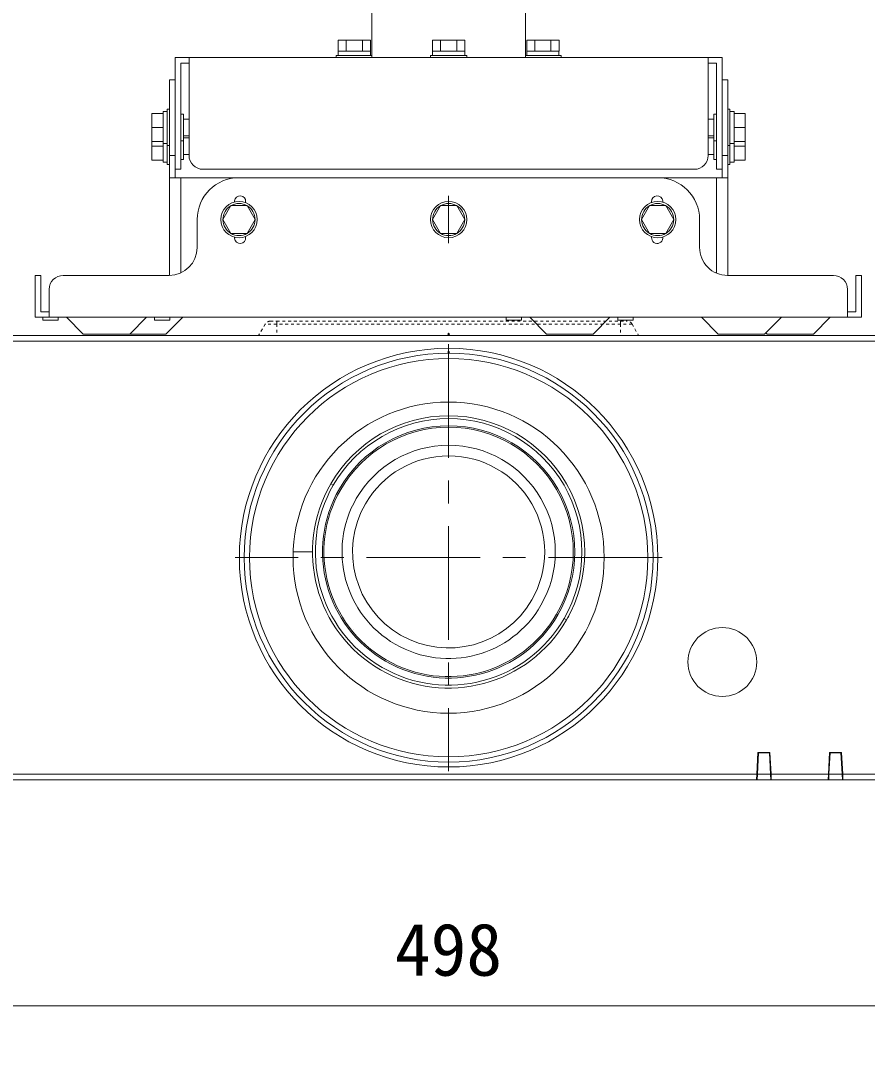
# Model space of a CAD drawing. Units: millimetres, scale not verified. Extents: x -63 to 62, y -56 to 57.
# Drawn here: x -40.58 to -11.05, y -10.28 to 26.08 of the extents above; entities that cross this region are included whole.
import ezdxf
from ezdxf.enums import TextEntityAlignment as Align

# ---------------------------------------------------------------- set-up
doc = ezdxf.new("R2010")
doc.units = ezdxf.units.MM
doc.header["$LTSCALE"] = 0.125
doc.header["$PDMODE"] = 32
doc.header["$PDSIZE"] = 0.0625
doc.linetypes.add('USER2', pattern=[50.8, 31.75, -6.35, 6.35, -6.35])
doc.linetypes.add('USER3', pattern=[1.4, 0.7, -0.7])
for name, color, linetype, lineweight in [('0-0_0', 7, 'Continuous', 18), ('0-4_GAIKEI', 7, 'Continuous', 18), ('0-5_SUNPO', 7, 'Continuous', 18), ('0-7_KIJUN', 7, 'USER2', 18), ('0-8_S1', 1, 'Continuous', 18)]:
    doc.layers.add(name, color=color, linetype=linetype, lineweight=lineweight)
doc.layers.add('0-1_DEFPOINTS', color=7, linetype='Continuous')
doc.styles.add('ＭＳ ゴシック', font='')
doc.styles.get('ＭＳ ゴシック').set_extended_font_data('MS Gothic')

# ---------------------------------------------------------------- blocks, each defined once
blk = doc.blocks.new('_OPEN30')
at = {"layer": '0-0_0'}
blk.add_line((0, 0), (-1, 0), dxfattribs=at)
blk.add_lwpolyline([(-1, 0.26795), (0, 0), (-1, -0.26795)], dxfattribs=at)
blk = doc.blocks.new('D7')
at = {"layer": '0-1_DEFPOINTS'}
for p in [(-53.7956, -0.8979), (-3.9956, -0.8979), (-53.7956, -8.8979)]:
    blk.add_point(p, dxfattribs=at)
at = {"layer": '0-5_SUNPO'}
for p, q in [((-53.7956, -2.8979), (-53.7956, -10.8979)), ((-3.9956, -2.8979), (-3.9956, -10.8979)), ((-5.9956, -8.8979), (-51.7956, -8.8979))]:
    blk.add_line(p, q, dxfattribs=at)
at = {"layer": '0-5_SUNPO', "xscale": 2, "yscale": 2, "rotation": 180}
blk.add_blockref('_OPEN30', (-53.7956, -8.8979), dxfattribs=at)
at = {"layer": '0-5_SUNPO', "xscale": 2, "yscale": 2}
blk.add_blockref('_OPEN30', (-3.9956, -8.8979), dxfattribs=at)
at = {"layer": '0-5_SUNPO', "style": 'ＭＳ ゴシック'}
blk.add_text('498', height=1.833, dxfattribs=at).set_placement((-30.7706, -8.3979), align=Align.BOTTOM_LEFT)

msp = doc.modelspace()

# ---------------------------------------------------------------- linework, layer by layer
at = {"layer": '0-4_GAIKEI', "color": 1, "linetype": 'USER3'}
for p, q in [((-32.0495, 15.5012), (-32.2804, 15.1011)), ((-31.6509, 15.5012), (-31.6509, 15.6012)), ((-31.6509, 15.5012), (-31.6509, 15.1012)), ((-19.6509, 15.5012), (-19.6509, 15.6012)), ((-19.2523, 15.5012), (-19.6509, 15.5012)), ((-19.6509, 15.5012), (-19.6509, 15.1012)), ((-19.2523, 15.5012), (-19.0213, 15.1012))]:
    msp.add_line(p, q, dxfattribs=at)
at = {"layer": '0-4_GAIKEI'}
for p, q in [((-48.3109, 15.1012), (-2.9909, 15.1012)), ((-14.4104, -0.3488), (-14.3937, -0.3488)), ((-14.4113, -0.3988), (-14.8898, -0.3988)), ((-11.9113, -0.3988), (-12.3898, -0.3988))]:
    msp.add_line(p, q, dxfattribs=at)
at = {"layer": '0-4_GAIKEI', "color": 1}
for p, q in [((-2.9909, 14.9012), (-48.3109, 14.9012)), ((-29.6779, 9.8762), (-29.7645, 9.9262)), ((-21.9635, 10.1432), (-21.9644, 10.1425)), ((-30.4009, 7.5545), (-31.0721, 7.5545)), ((-21.8404, 5.3512), (-21.8837, 5.3762)), ((-21.5372, 5.1762), (-21.6239, 5.2262)), ((-28.9807, 4.8337), (-28.98, 4.8342)), ((-14.8405, 0.5412), (-14.8793, -0.1988)), ((-14.8405, 0.5412), (-14.8614, 0.5412)), ((-14.8609, 0.5511), (-14.4409, 0.5511)), ((-14.8402, 0.5511), (-14.8405, 0.5412)), ((-14.4605, 0.5412), (-14.8405, 0.5412)), ((-14.4217, -0.1988), (-14.4605, 0.5412)), ((-14.4605, 0.5412), (-14.4403, 0.5412)), ((-12.3405, 0.5412), (-12.3793, -0.1988)), ((-12.3614, 0.5412), (-12.3405, 0.5412)), ((-12.3609, 0.5511), (-11.9409, 0.5511)), ((-11.9605, 0.5412), (-12.3405, 0.5412)), ((-11.9217, -0.1988), (-11.9605, 0.5412)), ((-11.9605, 0.5412), (-11.9403, 0.5412)), ((-48.3109, -0.1989), (-14.9002, -0.1989)), ((-14.8924, -0.2488), (-14.9028, -0.2488)), ((-14.8898, -0.3988), (-14.895, -0.1001)), ((-14.8898, -0.3988), (-14.8793, -0.1988)), ((-14.8793, -0.1988), (-14.4217, -0.1988)), ((-14.4217, -0.1988), (-14.4113, -0.3988)), ((-14.4062, -0.11), (-14.4113, -0.3988)), ((-14.4016, -0.1989), (-12.4002, -0.1989)), ((-12.3819, -0.2488), (-12.4028, -0.2488)), ((-12.3898, -0.3988), (-12.395, -0.1001)), ((-12.3898, -0.3988), (-12.3793, -0.1988)), ((-12.3793, -0.1988), (-11.9217, -0.1988)), ((-11.9217, -0.1988), (-11.9113, -0.3988)), ((-11.9062, -0.11), (-11.9113, -0.3988)), ((-11.9016, -0.1989), (-9.9002, -0.1989))]:
    msp.add_line(p, q, dxfattribs=at)
at = {"layer": '0-4_GAIKEI', "color": 1, "linetype": 'USER3'}
for points in [[(-19.6509, 15.5012), (-31.6509, 15.5012), (-32.0495, 15.5012)], [(-31.8763, 15.6012), (-31.6509, 15.6012), (-19.6509, 15.6012), (-19.4255, 15.6012)]]:
    msp.add_lwpolyline(points, dxfattribs=at)
at = {"layer": '0-4_GAIKEI', "color": 1}
for points in [[(-14.9106, -0.3989), (-14.9002, -0.1989), (-14.8609, 0.5511)], [(-14.4409, 0.5512), (-14.4016, -0.1989), (-14.3911, -0.3988)], [(-12.4107, -0.3989), (-12.4002, -0.1989), (-12.3609, 0.5511)], [(-11.9409, 0.5512), (-11.9016, -0.1988), (-11.8911, -0.3989)]]:
    msp.add_lwpolyline(points, dxfattribs=at)
at = {"layer": '0-4_GAIKEI'}
for points in [[(-14.8898, -0.3989), (-14.9107, -0.3989), (-48.3109, -0.3989)], [(-12.3898, -0.3989), (-12.4107, -0.3989), (-14.3911, -0.3989), (-14.4113, -0.3989)], [(-9.8898, -0.3989), (-9.9107, -0.3989), (-11.8911, -0.3989), (-11.9113, -0.3989)]]:
    msp.add_lwpolyline(points, dxfattribs=at)
at = {"layer": '0-4_GAIKEI', "color": 1}
for centre, radius in [((-25.6509, 7.3512), 7.3018), ((-25.6509, 7.3512), 7.1325), ((-25.6509, 7.3512), 6.95), ((-25.6509, 7.3512), 5.4268), ((-16.1009, 3.7111), 1.2024)]:
    msp.add_circle(centre, radius, dxfattribs=at)
at = {"layer": '0-4_GAIKEI', "color": 1, "linetype": 'USER3'}
for centre, start, end in [((-31.8763, 15.4012), 90, 149.99999), ((-19.4255, 15.4012), 29.99996, 90)]:
    msp.add_arc(centre, 0.2, start, end, dxfattribs=at)
at = {"layer": '0-4_GAIKEI', "color": 1}
for centre, radius, start, end in [((-25.6509, 7.5512), 4.75, 329.99997, 149.99999), ((-25.6509, 7.5512), 4.65, 329.99997, 149.99999), ((-25.6509, 7.5512), 4.4, 329.99997, 149.99999), ((-25.6509, 7.5512), 4.35, 329.99997, 149.99999), ((-25.6509, 7.5512), 3.72, 329.99997, 149.99999), ((-25.6509, 7.5512), 3.3512, 329.99997, 149.99999), ((-25.6509, 7.5512), 4.75, 150, 329.99997), ((-25.6509, 7.5512), 4.65, 150, 329.99997), ((-25.6509, 7.5512), 4.4, 150, 329.99997), ((-25.6509, 7.5512), 4.35, 150, 329.99997), ((-25.6509, 7.5512), 3.72, 150, 329.99997), ((-25.6509, 7.5512), 3.3512, 150, 329.99997), ((-21.5288, 5.3234), 0.0712, 306.25665, 359.99996)]:
    msp.add_arc(centre, radius, start, end, dxfattribs=at)
at = {"layer": '0-7_KIJUN'}
for p, q in [((-25.6509, 14.8012), (-25.6509, -0.0988)), ((-18.2009, 7.3512), (-33.1009, 7.3511))]:
    msp.add_line(p, q, dxfattribs=at)
at = {"layer": '0-8_S1'}
for p, q in [((-28.3291, 26.8381), (-28.3291, 24.7929)), ((-22.9727, 24.7929), (-22.9727, 26.8381)), ((-29.2213, 25.4064), (-29.5024, 25.4064)), ((-29.5024, 25.0169), (-29.5024, 25.4064)), ((-28.6591, 25.4064), (-29.2213, 25.4064)), ((-29.2213, 25.0169), (-29.2213, 25.4064)), ((-28.3779, 25.4064), (-28.6591, 25.4064)), ((-28.6591, 25.4064), (-28.6591, 25.0169)), ((-28.3779, 25.0169), (-28.3779, 25.4064)), ((-25.932, 25.4064), (-26.2132, 25.4064)), ((-26.2132, 25.0169), (-26.2132, 25.4064)), ((-25.3697, 25.4064), (-25.932, 25.4064)), ((-25.932, 25.0169), (-25.932, 25.4064)), ((-25.0886, 25.4064), (-25.3697, 25.4064)), ((-25.3697, 25.4064), (-25.3697, 25.0169)), ((-25.0886, 25.0169), (-25.0886, 25.4064)), ((-22.6427, 25.4064), (-22.9238, 25.4064)), ((-22.9238, 25.0169), (-22.9238, 25.4064)), ((-22.0804, 25.4064), (-22.6427, 25.4064)), ((-22.6427, 25.0169), (-22.6427, 25.4064)), ((-21.7993, 25.4064), (-22.0804, 25.4064)), ((-22.0804, 25.4064), (-22.0804, 25.0169)), ((-21.7993, 25.0169), (-21.7993, 25.4064)), ((-35.1951, 24.0138), (-35.1951, 24.7929)), ((-34.7081, 24.7929), (-34.7081, 21.3843)), ((-28.3291, 24.8708), (-29.5732, 24.8708)), ((-29.5732, 24.8708), (-29.5732, 24.7929)), ((-29.5024, 25.0169), (-29.5001, 25.0169)), ((-29.5002, 25.0169), (-29.5002, 24.8708)), ((-29.2236, 25.0169), (-29.5001, 25.0169)), ((-29.2236, 25.0169), (-29.2213, 25.0169)), ((-29.2213, 25.0169), (-29.2167, 25.0169)), ((-28.6637, 25.0169), (-29.2167, 25.0169)), ((-28.6637, 25.0169), (-28.6591, 25.0169)), ((-28.6591, 25.0169), (-28.6567, 25.0169)), ((-28.3803, 25.0169), (-28.6567, 25.0169)), ((-28.3803, 25.0169), (-28.3779, 25.0169)), ((-28.3802, 25.0169), (-28.3802, 24.8708)), ((-25.0178, 24.8708), (-26.2839, 24.8708)), ((-26.2839, 24.8708), (-26.2839, 24.7929)), ((-26.2132, 25.0169), (-26.2109, 25.0169)), ((-25.9344, 25.0169), (-26.2109, 25.0169)), ((-26.2109, 25.0169), (-26.2109, 24.8708)), ((-25.9344, 25.0169), (-25.932, 25.0169)), ((-25.932, 25.0169), (-25.9274, 25.0169)), ((-25.3744, 25.0169), (-25.9274, 25.0169)), ((-25.3744, 25.0169), (-25.3697, 25.0169)), ((-25.3697, 25.0169), (-25.3674, 25.0169)), ((-25.0909, 25.0169), (-25.3674, 25.0169)), ((-25.0909, 25.0169), (-25.0909, 24.8708)), ((-25.0909, 25.0169), (-25.0886, 25.0169)), ((-25.0178, 24.8708), (-25.0178, 24.7929)), ((-21.7285, 24.8708), (-22.9727, 24.8708)), ((-22.9238, 25.0169), (-22.9215, 25.0169)), ((-22.645, 25.0169), (-22.9215, 25.0169)), ((-22.9215, 25.0169), (-22.9215, 24.8708)), ((-22.645, 25.0169), (-22.6427, 25.0169)), ((-22.6427, 25.0169), (-22.6381, 25.0169)), ((-22.0851, 25.0169), (-22.6381, 25.0169)), ((-22.0851, 25.0169), (-22.0804, 25.0169)), ((-22.0804, 25.0169), (-22.0781, 25.0169)), ((-21.8016, 25.0169), (-22.0781, 25.0169)), ((-21.8016, 25.0169), (-21.8016, 24.8708)), ((-21.8016, 25.0169), (-21.7993, 25.0169)), ((-21.7285, 24.8708), (-21.7285, 24.7929)), ((-16.5937, 21.3843), (-16.5937, 24.7929)), ((-16.1067, 24.7929), (-16.1067, 24.0138)), ((-35.3898, 24.0138), (-35.1951, 24.0138)), ((-16.1067, 24.0138), (-15.9119, 24.0138)), ((-35.6138, 22.9181), (-35.6138, 22.8451)), ((-35.4677, 22.9181), (-35.6138, 22.9181)), ((-35.4677, 22.9912), (-35.4677, 22.3582)), ((-35.3898, 22.9912), (-35.4677, 22.9912)), ((-15.834, 22.9912), (-15.9119, 22.9912)), ((-15.834, 21.7251), (-15.834, 22.9912)), ((-15.688, 22.9181), (-15.834, 22.9181)), ((-15.688, 22.8451), (-15.688, 22.9181)), ((-36.0034, 22.8451), (-36.0034, 22.3582)), ((-35.6138, 22.8451), (-36.0034, 22.8451)), ((-35.6138, 22.8411), (-35.6138, 22.8451)), ((-35.6138, 22.8411), (-35.6138, 22.3621)), ((-34.9028, 22.8208), (-35.0003, 22.8208)), ((-34.7081, 22.6503), (-34.9028, 22.6503)), ((-16.3989, 22.6503), (-16.5937, 22.6503)), ((-16.3015, 22.8208), (-16.3989, 22.8208)), ((-15.688, 22.8451), (-15.2984, 22.8451)), ((-15.688, 22.8451), (-15.688, 22.8411)), ((-15.688, 22.3621), (-15.688, 22.8411)), ((-15.2984, 22.3581), (-15.2984, 22.8451)), ((-36.0034, 22.3582), (-36.0034, 21.8712)), ((-35.6138, 22.3582), (-36.0034, 22.3582)), ((-35.6138, 22.3582), (-35.6138, 22.3621)), ((-35.6138, 22.3542), (-35.6138, 22.3582)), ((-35.6138, 22.3542), (-35.6138, 21.8752)), ((-35.4677, 22.3582), (-35.4677, 21.7251)), ((-15.688, 22.3621), (-15.688, 22.3581)), ((-15.688, 22.3581), (-15.688, 22.3541)), ((-15.688, 22.3581), (-15.2984, 22.3581)), ((-15.688, 21.8752), (-15.688, 22.3541)), ((-15.2984, 21.8712), (-15.2984, 22.3581)), ((-36.0034, 21.8712), (-35.6138, 21.8712)), ((-36.0034, 21.8712), (-36.0034, 21.7046)), ((-35.6138, 21.8712), (-35.6138, 21.8752)), ((-35.6138, 21.8712), (-35.6138, 21.7982)), ((-35.0003, 21.8956), (-34.9028, 21.8956)), ((-34.9028, 22.066), (-34.7081, 22.066)), ((-34.7081, 21.9968), (-34.9028, 21.9968)), ((-16.5937, 22.066), (-16.3989, 22.066)), ((-16.3989, 21.9968), (-16.5937, 21.9968)), ((-16.3989, 21.8956), (-16.3015, 21.8956)), ((-15.688, 21.8752), (-15.688, 21.8712)), ((-15.688, 21.8712), (-15.2984, 21.8712)), ((-15.688, 21.7982), (-15.688, 21.8712)), ((-15.2984, 21.7046), (-15.2984, 21.8712)), ((-36.0034, 21.7046), (-36.0034, 21.2177)), ((-35.6138, 21.7046), (-36.0034, 21.7046)), ((-35.6138, 21.7982), (-35.4677, 21.7982)), ((-35.6138, 21.7982), (-35.6138, 21.7086)), ((-35.6138, 21.7046), (-35.6138, 21.7086)), ((-35.6138, 21.7006), (-35.6138, 21.7046)), ((-35.6138, 21.7006), (-35.6138, 21.2217)), ((-35.4677, 21.7251), (-35.3898, 21.7251)), ((-35.4677, 21.7251), (-35.4677, 21.7046)), ((-35.4677, 21.7046), (-35.4677, 21.0716)), ((-15.9119, 21.7251), (-15.834, 21.7251)), ((-15.834, 21.7982), (-15.688, 21.7982)), ((-15.834, 21.0716), (-15.834, 21.7251)), ((-15.688, 21.7086), (-15.688, 21.7982)), ((-15.688, 21.7086), (-15.688, 21.7046)), ((-15.688, 21.7046), (-15.688, 21.7006)), ((-15.688, 21.7046), (-15.2984, 21.7046)), ((-15.688, 21.2217), (-15.688, 21.7006)), ((-15.2984, 21.2177), (-15.2984, 21.7046)), ((-35.6138, 21.2177), (-35.6138, 21.1446)), ((-35.6138, 21.1446), (-35.4677, 21.1446)), ((-35.3898, 21.3843), (-35.1951, 21.3843)), ((-35.0003, 21.242), (-34.9028, 21.242)), ((-34.9028, 21.4125), (-34.7081, 21.4125)), ((-16.5937, 21.4125), (-16.3989, 21.4125)), ((-16.3989, 21.242), (-16.3015, 21.242)), ((-16.1067, 21.3843), (-15.9119, 21.3843)), ((-16.1067, 21.3843), (-16.1067, 20.8973)), ((-15.834, 21.1446), (-15.688, 21.1446)), ((-15.688, 21.2217), (-15.688, 21.2177)), ((-15.688, 21.2177), (-15.2984, 21.2177)), ((-15.688, 21.1446), (-15.688, 21.2177)), ((-35.4677, 21.0716), (-35.3898, 21.0716)), ((-35.1951, 20.6052), (-35.1951, 20.8973)), ((-17.0806, 20.8973), (-34.2212, 20.8973)), ((-16.1067, 20.8973), (-16.3015, 20.8973)), ((-16.1067, 20.8973), (-16.1067, 20.6052)), ((-15.9119, 21.0716), (-15.834, 21.0716)), ((-35.0003, 17.2919), (-35.0003, 20.6052)), ((-18.3566, 20.6052), (-32.965, 20.6052)), ((-16.3015, 17.2788), (-16.3015, 20.6052)), ((-15.9119, 17.1965), (-15.9119, 20.6052)), ((-33.5273, 19.1443), (-33.2461, 19.6313)), ((-33.2462, 19.6313), (-32.6839, 19.6312)), ((-32.6839, 19.6312), (-32.4028, 19.1443)), ((-26.2131, 19.1443), (-25.932, 19.6313)), ((-25.932, 19.6313), (-25.3698, 19.6312)), ((-25.3697, 19.6312), (-25.0886, 19.1443)), ((-18.9189, 19.1443), (-18.6378, 19.6313)), ((-18.6378, 19.6313), (-18.0755, 19.6312)), ((-18.0755, 19.6312), (-17.7944, 19.1443)), ((-34.4259, 19.1443), (-34.4259, 18.1704)), ((-33.2462, 18.6574), (-33.5273, 19.1443)), ((-32.4027, 19.1443), (-32.6839, 18.6573)), ((-25.932, 18.6574), (-26.2131, 19.1443)), ((-25.0886, 19.1443), (-25.3697, 18.6573)), ((-18.6378, 18.6574), (-18.9189, 19.1443)), ((-17.7944, 19.1443), (-18.0755, 18.6574)), ((-16.8958, 18.1704), (-16.8958, 19.1443)), ((-32.6839, 18.6573), (-33.2462, 18.6574)), ((-25.3697, 18.6573), (-25.9321, 18.6574)), ((-18.0755, 18.6573), (-18.6378, 18.6574)), ((-40.0744, 16.7096), (-40.0744, 17.1965)), ((-40.0744, 17.1965), (-39.8797, 17.1965)), ((-39.8797, 16.7096), (-39.8797, 17.1965)), ((-35.3998, 17.1965), (-39.1005, 17.1965)), ((-12.2212, 17.1965), (-15.9219, 17.1965)), ((-11.442, 17.1965), (-11.2473, 17.1965)), ((-40.0744, 15.7357), (-40.0744, 16.7096)), ((-39.8797, 15.9305), (-39.8797, 16.7096)), ((-39.5875, 16.7096), (-39.5875, 15.7357)), ((-11.7342, 15.7357), (-11.7342, 16.7096)), ((-39.5875, 15.7357), (-40.0744, 15.7357)), ((-39.5875, 15.9305), (-39.8797, 15.9305)), ((-39.8066, 15.7357), (-39.8066, 15.6383)), ((-39.8066, 15.6383), (-39.271, 15.6383)), ((-39.5875, 15.7357), (-11.7342, 15.7357)), ((-39.271, 15.6383), (-39.271, 15.7357)), ((-38.9864, 15.7357), (-38.4021, 15.1514)), ((-36.7799, 15.1514), (-36.1956, 15.7357)), ((-35.9111, 15.7357), (-35.9111, 15.6383)), ((-35.9111, 15.6383), (-35.3754, 15.6383)), ((-35.5138, 15.1514), (-34.9295, 15.7357)), ((-35.3754, 15.6383), (-35.3754, 15.7357)), ((-23.64, 15.7357), (-23.64, 15.6383)), ((-23.64, 15.6383), (-23.1044, 15.6383)), ((-23.1044, 15.6383), (-23.1044, 15.7357)), ((-22.8199, 15.7356), (-22.2355, 15.1513)), ((-20.6133, 15.1514), (-20.029, 15.7357)), ((-19.7444, 15.7357), (-19.7444, 15.6383)), ((-19.7444, 15.6383), (-19.2088, 15.6383)), ((-19.2088, 15.6383), (-19.2088, 15.7357)), ((-16.8304, 15.7356), (-16.2461, 15.1513)), ((-14.6239, 15.1513), (-14.0395, 15.7357)), ((-12.9195, 15.1513), (-12.3352, 15.7357)), ((-11.442, 15.9305), (-11.7342, 15.9305)), ((-11.2473, 15.7357), (-11.7342, 15.7357)), ((-37.591, 15.1513), (-38.4021, 15.1513)), ((-36.7799, 15.1513), (-37.591, 15.1513)), ((-36.325, 15.1513), (-36.7799, 15.1513)), ((-35.5139, 15.1513), (-36.325, 15.1513)), ((-21.4244, 15.1513), (-22.2355, 15.1513)), ((-20.6133, 15.1513), (-21.4244, 15.1513)), ((-15.435, 15.1513), (-16.2461, 15.1513)), ((-14.6239, 15.1513), (-15.435, 15.1513)), ((-14.5828, 15.1924), (-14.5417, 15.1513)), ((-13.7307, 15.1513), (-14.5418, 15.1513)), ((-12.9196, 15.1513), (-13.7307, 15.1513))]:
    msp.add_line(p, q, dxfattribs=at)
at = {"layer": '0-8_S1', "linetype": 'USER2'}
msp.add_line((-25.6509, 19.9721), (-25.6509, 18.3165), dxfattribs=at)
at = {"layer": '0-8_S1'}
for points in [[(-35.1951, 24.7929), (-34.9028, 24.7929), (-34.7081, 24.7929), (-16.5937, 24.7929), (-16.3989, 24.7929), (-16.1067, 24.7929)], [(-35.0003, 20.8973), (-35.0003, 21.3843), (-35.0003, 24.5981)], [(-35.0003, 24.5981), (-34.9028, 24.5981), (-34.7081, 24.5981)], [(-16.5937, 24.5981), (-16.3989, 24.5981), (-16.3015, 24.5981)], [(-16.3015, 24.5981), (-16.3015, 21.3843), (-16.3015, 20.8973)], [(-35.3898, 20.6052), (-35.3898, 21.3843), (-35.3898, 22.3582), (-35.3898, 23.0399), (-35.3898, 24.0138)], [(-35.1951, 21.3843), (-35.1951, 22.3582), (-35.1951, 23.0399), (-35.1951, 24.0138)], [(-16.1067, 24.0138), (-16.1067, 23.0399), (-16.1067, 22.3582), (-16.1067, 21.3843)], [(-15.9119, 24.0138), (-15.9119, 23.0399), (-15.9119, 22.3582), (-15.9119, 21.3843), (-15.9119, 20.6052)], [(-34.9028, 21.242), (-34.9028, 21.8956), (-34.9028, 22.8208)], [(-16.3989, 22.8208), (-16.3989, 21.8956), (-16.3989, 21.242)], [(-36.0034, 21.2177), (-35.6138, 21.2177), (-35.6138, 21.2217)], [(-35.0003, 20.8973), (-35.1951, 20.8973), (-35.1951, 21.3843)], [(-32.965, 20.6052), (-35.0003, 20.6052), (-35.3898, 20.6052), (-35.3898, 17.1965)], [(-15.9119, 20.6052), (-16.3015, 20.6052), (-18.3566, 20.6052)], [(-11.442, 17.1965), (-11.442, 16.7096), (-11.442, 15.9305)], [(-11.2473, 17.1965), (-11.2473, 16.7096), (-11.2473, 15.7357)]]:
    msp.add_lwpolyline(points, dxfattribs=at)
for centre in [(-32.965, 19.1443), (-25.6509, 19.1443), (-18.3566, 19.1443)]:
    msp.add_circle(centre, 0.633, dxfattribs=at)
for centre, radius, start, end in [((-34.2212, 21.3843), 0.4869, 179.99996, 270), ((-17.0806, 21.3843), 0.4869, 270, 359.99998), ((-32.965, 19.1443), 1.4608, 89.99998, 179.99996), ((-18.3566, 19.1443), 1.4608, 0, 89.99998), ((-32.965, 19.1443), 0.56, 60.40373, 119.59186), ((-25.6509, 19.1443), 7.499, 174.99999, 175.31467), ((-32.9273, 19.7809), 0.1948, 355, 174.99999), ((-25.6509, 19.1443), 7.1094, 174.99999, 175.23921), ((-25.6509, 19.1443), 0.56, 60.40373, 119.59186), ((-18.3566, 19.1443), 0.56, 60.40373, 119.59186), ((-18.3745, 19.7809), 0.1948, 4.99999, 184.99999), ((-25.6509, 19.1443), 7.1094, 4.81862, 5), ((-25.6509, 19.1443), 7.499, 4.64175, 5), ((-32.965, 19.1443), 0.56, 120.40809, 179.59403), ((-32.965, 19.1443), 0.56, 0.40814, 59.594), ((-25.6509, 19.1443), 0.56, 120.40809, 179.59403), ((-25.6509, 19.1443), 0.56, 0.40814, 59.594), ((-18.3566, 19.1443), 0.56, 120.40809, 179.59403), ((-18.3566, 19.1443), 0.56, 0.40814, 59.594), ((-32.965, 19.1443), 0.56, 180.41032, 239.59183), ((-32.965, 19.1443), 0.56, 300.41035, 359.59181), ((-25.6509, 19.1443), 0.56, 180.41032, 239.59183), ((-25.6509, 19.1443), 0.56, 300.41035, 359.59181), ((-18.3566, 19.1443), 0.56, 180.41032, 239.59183), ((-18.3566, 19.1443), 0.56, 300.41035, 359.59181), ((-32.965, 19.1443), 0.56, 240.40818, 299.58745), ((-25.6509, 19.1443), 7.1094, 184.72148, 184.99999), ((-25.6509, 19.1443), 0.56, 240.40818, 299.58745), ((-18.3566, 19.1443), 0.56, 240.40818, 299.58745), ((-25.6509, 19.1443), 7.1094, 355.00001, 355.18137), ((-25.6509, 19.1443), 7.499, 355.00001, 355.44141), ((-25.6509, 19.1443), 7.499, 184.60717, 184.99999), ((-32.9273, 18.5077), 0.1948, 185.00001, 5), ((-18.3745, 18.5077), 0.1948, 174.99999, 355.00001), ((-35.3998, 18.1704), 0.9739, 270, 359.99998), ((-15.9219, 18.1704), 0.9739, 179.99996, 270), ((-39.1005, 16.7096), 0.4869, 89.99998, 179.99996), ((-12.2212, 16.7096), 0.4869, 0, 89.99998)]:
    msp.add_arc(centre, radius, start, end, dxfattribs=at)
for p in [(-25.6509, 15.1513), (-25.6509, 14.5183)]:
    msp.add_point(p, dxfattribs=at)

# ---------------------------------------------------------------- block references
at = {"layer": '0-5_SUNPO'}
msp.add_blockref('D7', (3.2447, 0.6144), dxfattribs=at)

doc.saveas('drawing.dxf')
